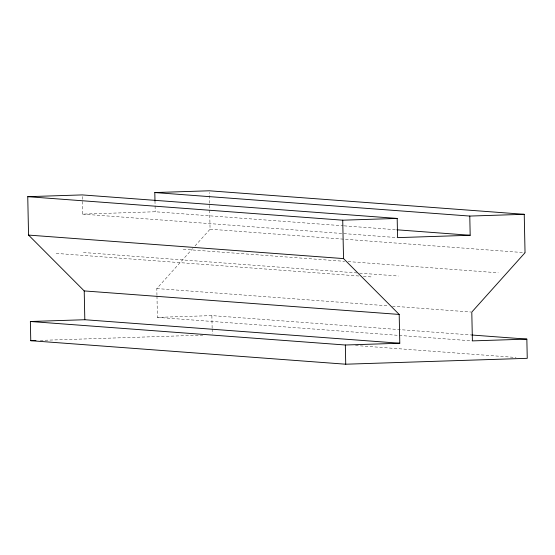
<?xml version="1.0" encoding="UTF-8"?>
<svg xmlns="http://www.w3.org/2000/svg" width="555" height="555" viewBox="0 0 555 555"><rect width="100%" height="100%" fill="white"/><g stroke="black" fill="none" stroke-linecap="round" stroke-linejoin="round"><path stroke-width="0.42" stroke-dasharray="2.77 2.08" d="M156.961 295.343L156.815 288.572L192.703 248.557M195.013 245.976L210.067 229.194L209.297 192.495M82.237 196.581L82.605 214.112L155.206 211.76L343.33 225.802M156.975 296.197L157.419 317.37L211.871 315.608L470.758 334.936M40.272 340.388L202.769 335.116M344.19 225.864L395.972 229.735M82.605 214.112L397.581 237.63M210.067 229.194L525.037 252.705M183.24 249.278L344.613 261.329M348.061 261.585L498.217 272.796M83.41 252.518L358.69 273.067M359.55 273.136L398.386 276.029M56.18 253.399L359.078 276.015M363.393 276.334L371.156 276.917M156.815 288.572L388.084 305.833M392.399 306.159L470.931 312.021M157.419 317.37L472.395 340.888M355.526 345.501L516.032 357.482M211.871 315.608L212.135 328.13M212.156 328.962L212.26 333.971M154.984 200.903L155.067 205.079M155.088 205.912L155.206 211.76"/><path stroke-width="0.83" d="M471.618 334.998L526.848 339.119L527.25 358.322L345.737 364.212L30.768 340.694L30.365 321.498L345.335 345.009L399.794 343.24L399.191 314.435L84.214 290.924L28.555 235.084L27.75 196.678L82.202 194.909L397.179 218.427L397.581 237.63L470.182 235.271L469.78 216.068L154.81 192.557L154.984 200.903M154.81 192.557L209.263 190.788L524.232 214.306L525.037 252.705L471.792 312.083L472.395 340.888L526.848 339.119M27.75 196.678L342.726 220.189L397.179 218.427M469.78 216.068L524.232 214.306M30.365 321.498L84.818 319.729L399.794 343.24M30.768 340.694L35.95 340.527M396.832 229.798L470.182 235.271M28.555 235.084L343.531 258.595L399.191 314.435M342.726 220.189L343.531 258.595M345.335 345.009L345.737 364.212M84.214 290.924L84.818 319.729"/></g></svg>
